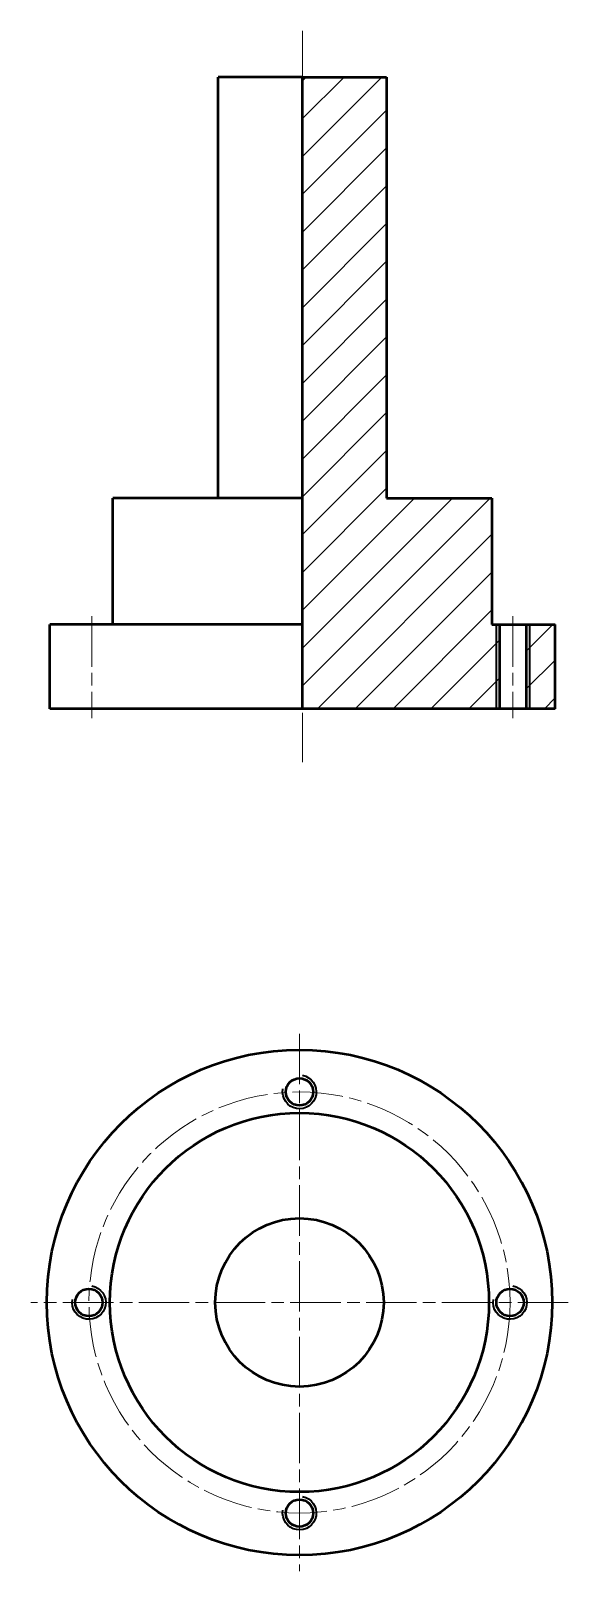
# Model space of a CAD drawing. Header units: millimetres. Extents: x 138 to 202, y 249 to 432.
import ezdxf

# ---------------------------------------------------------------- set-up
doc = ezdxf.new("R2010")
doc.units = ezdxf.units.MM
doc.linetypes.add('AM_ISO08W050x2', pattern=[9, 6, -0.75, 1.5, -0.75])
doc.layers.add('Hatch (ISO)', color=7, linetype='Continuous', lineweight=25, true_color=0xff0080)
for name, color, linetype, lineweight in [('Netmanh', 5, 'Continuous', 13), ('Visible (ISO)', 7, 'Continuous', 50), ('Visible Narrow (ISO)', 7, 'Continuous', 35)]:
    doc.layers.add(name, color=color, linetype=linetype, lineweight=lineweight)

msp = doc.modelspace()

# ---------------------------------------------------------------- hatches: boundary and pattern name
at = {"layer": 'Netmanh'}
h = msp.add_hatch(dxfattribs=at)
h.set_pattern_fill('ANSI31', color=256)
h.paths.add_polyline_path([(193.38, 361.77), (192.88, 361.77), (192.88, 376.77), (180.38, 376.77), (180.38, 426.77), (170.38, 426.77), (170.38, 376.77), (170.38, 361.77), (170.38, 351.77), (193.38, 351.77)])
h.paths.add_polyline_path([(193.76, 361.77), (193.38, 361.77), (193.38, 351.77), (193.76, 351.77)])
h.paths.add_polyline_path([(197.38, 361.77), (197, 361.77), (197, 351.77), (197.38, 351.77)])
h.paths.add_polyline_path([(200.38, 361.77), (197.38, 361.77), (197.38, 351.77), (200.23, 351.77), (200.38, 351.92)])

# ---------------------------------------------------------------- linework, layer by layer
at = {"layer": 'Hatch (ISO)', "linetype": 'Continuous'}
msp.add_line((200.23, 351.77), (200.38, 351.92), dxfattribs=at)
at = {"layer": 'Netmanh', "linetype": 'AM_ISO08W050x2'}
for p, q in [((170.38, 432.26), (170.38, 345.41)), ((145.38, 362.76), (145.38, 350.64)), ((195.38, 362.76), (195.38, 350.64)), ((170.03, 313.18), (170.03, 249.37)), ((201.94, 281.27), (138.13, 281.27))]:
    msp.add_line(p, q, dxfattribs=at)
msp.add_circle((170.03, 281.27), 25, dxfattribs=at)
at = {"layer": 'Visible (ISO)'}
for p, q in [((160.38, 376.77), (160.38, 426.77)), ((170.38, 426.77), (160.38, 426.77)), ((170.38, 426.77), (180.38, 426.77)), ((170.38, 376.77), (170.38, 426.77)), ((180.38, 426.77), (180.38, 376.77)), ((147.88, 361.77), (147.88, 376.77)), ((170.38, 376.77), (147.88, 376.77)), ((170.38, 361.77), (170.38, 376.77)), ((180.38, 376.77), (192.88, 376.77)), ((192.88, 376.77), (192.88, 361.77)), ((140.38, 351.77), (140.38, 361.77)), ((170.38, 361.77), (140.38, 361.77)), ((170.38, 351.77), (170.38, 361.77)), ((192.88, 361.77), (193.76, 361.77)), ((193.76, 361.77), (197, 361.77)), ((193.76, 361.77), (193.76, 351.77)), ((197, 351.77), (197, 361.77)), ((197, 361.77), (200.38, 361.77)), ((200.38, 351.77), (200.38, 361.77)), ((170.38, 351.77), (140.38, 351.77)), ((193.76, 351.77), (170.38, 351.77)), ((197, 351.77), (193.76, 351.77)), ((200.38, 351.77), (197, 351.77))]:
    msp.add_line(p, q, dxfattribs=at)
for centre, radius in [((170.03, 281.27), 30), ((170.03, 306.27), 1.62), ((170.03, 281.27), 22.5), ((170.03, 281.27), 10), ((145.03, 281.27), 1.62), ((195.03, 281.27), 1.62), ((170.03, 256.27), 1.62)]:
    msp.add_circle(centre, radius, dxfattribs=at)
at = {"layer": 'Visible Narrow (ISO)'}
for p, q in [((193.38, 361.77), (193.38, 351.77)), ((197.38, 351.77), (197.38, 361.77))]:
    msp.add_line(p, q, dxfattribs=at)
at = {"layer": 'Visible Narrow (ISO)', "extrusion": (0, 0, -1)}
for centre in [(-170.03, 306.27), (-145.03, 281.27), (-195.03, 281.27), (-170.03, 256.27)]:
    msp.add_arc(centre, 2, 100, 10, dxfattribs=at)

doc.saveas('drawing.dxf')
